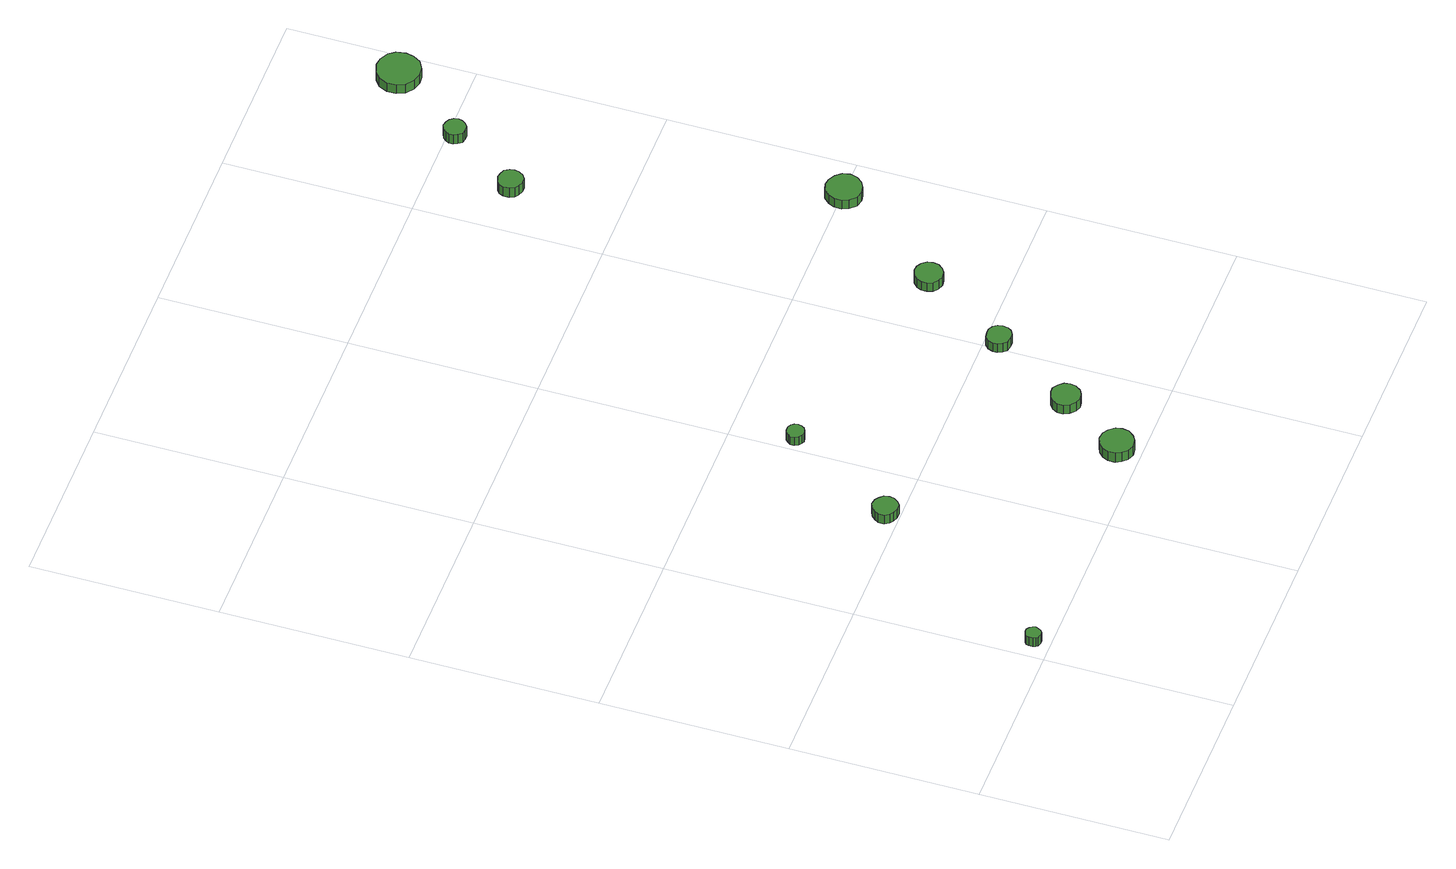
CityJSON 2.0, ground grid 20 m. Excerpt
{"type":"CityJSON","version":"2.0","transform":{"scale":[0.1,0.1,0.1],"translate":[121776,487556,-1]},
"CityObjects":{
"tree1":{"type":"SolitaryVegetationObject","attributes":{"function":"something"},"geometry":[{"type":"MultiSurface","lod":"1","boundaries":[[[0,1,2,3,4,5,6,7,8,9,10,11,12,13,14]],[[15,16,17,18,19,20,21,22,23,24,25,26,27,28,29]],[[0,29,28,1]],[[1,28,27,2]],[[2,27,26,3]],[[3,26,25,4]],[[4,25,24,5]],[[5,24,23,6]],[[6,23,22,7]],[[7,22,21,8]],[[8,21,20,9]],[[9,20,19,10]],[[10,19,18,11]],[[11,18,17,12]],[[12,17,16,13]],[[13,16,15,14]],[[14,15,29,0]]]}]},
"tree2":{"type":"SolitaryVegetationObject","attributes":{"function":"something"},"geometry":[{"type":"MultiSurface","lod":"1","boundaries":[[[30,31,32,33,34,35,36,37,38,39,40,41,42,43,44]],[[45,46,47,48,49,50,51,52,53,54,55,56,57,58,59]],[[30,59,58,31]],[[31,58,57,32]],[[32,57,56,33]],[[33,56,55,34]],[[34,55,54,35]],[[35,54,53,36]],[[36,53,52,37]],[[37,52,51,38]],[[38,51,50,39]],[[39,50,49,40]],[[40,49,48,41]],[[41,48,47,42]],[[42,47,46,43]],[[43,46,45,44]],[[44,45,59,30]]]}]},
"tree3":{"type":"SolitaryVegetationObject","attributes":{"function":"something"},"geometry":[{"type":"MultiSurface","lod":"1","boundaries":[[[60,61,62,63,64,65,66,67,68,69,70,71,72,73,74]],[[75,76,77,78,79,80,81,82,83,84,85,86,87,88,89]],[[60,89,88,61]],[[61,88,87,62]],[[62,87,86,63]],[[63,86,85,64]],[[64,85,84,65]],[[65,84,83,66]],[[66,83,82,67]],[[67,82,81,68]],[[68,81,80,69]],[[69,80,79,70]],[[70,79,78,71]],[[71,78,77,72]],[[72,77,76,73]],[[73,76,75,74]],[[74,75,89,60]]]}]},
"tree4":{"type":"SolitaryVegetationObject","attributes":{"function":"something"},"geometry":[{"type":"MultiSurface","lod":"1","boundaries":[[[90,91,92,93,94,95,96,97,98,99,100,101,102,103,104]],[[105,106,107,108,109,110,111,112,113,114,115,116,117,118,119]],[[90,119,118,91]],[[91,118,117,92]],[[92,117,116,93]],[[93,116,115,94]],[[94,115,114,95]],[[95,114,113,96]],[[96,113,112,97]],[[97,112,111,98]],[[98,111,110,99]],[[99,110,109,100]],[[100,109,108,101]],[[101,108,107,102]],[[102,107,106,103]],[[103,106,105,104]],[[104,105,119,90]]]}]},
"tree5":{"type":"SolitaryVegetationObject","attributes":{"function":"something"},"geometry":[{"type":"MultiSurface","lod":"1","boundaries":[[[120,121,122,123,124,125,126,127,128,129,130,131,132,133,134]],[[135,136,137,138,139,140,141,142,143,144,145,146,147,148,149]],[[120,149,148,121]],[[121,148,147,122]],[[122,147,146,123]],[[123,146,145,124]],[[124,145,144,125]],[[125,144,143,126]],[[126,143,142,127]],[[127,142,141,128]],[[128,141,140,129]],[[129,140,139,130]],[[130,139,138,131]],[[131,138,137,132]],[[132,137,136,133]],[[133,136,135,134]],[[134,135,149,120]]]}]},
"tree6":{"type":"SolitaryVegetationObject","attributes":{"function":"something"},"geometry":[{"type":"MultiSurface","lod":"1","boundaries":[[[150,151,152,153,154,155,156,157,158,159,160,161,162,163,164]],[[165,166,167,168,169,170,171,172,173,174,175,176,177,178,179]],[[150,179,178,151]],[[151,178,177,152]],[[152,177,176,153]],[[153,176,175,154]],[[154,175,174,155]],[[155,174,173,156]],[[156,173,172,157]],[[157,172,171,158]],[[158,171,170,159]],[[159,170,169,160]],[[160,169,168,161]],[[161,168,167,162]],[[162,167,166,163]],[[163,166,165,164]],[[164,165,179,150]]]}]},
"tree7":{"type":"SolitaryVegetationObject","attributes":{"function":"something"},"geometry":[{"type":"MultiSurface","lod":"1","boundaries":[[[180,181,182,183,184,185,186,187,188,189,190,191,192,193,194]],[[195,196,197,198,199,200,201,202,203,204,205,206,207,208,209]],[[180,209,208,181]],[[181,208,207,182]],[[182,207,206,183]],[[183,206,205,184]],[[184,205,204,185]],[[185,204,203,186]],[[186,203,202,187]],[[187,202,201,188]],[[188,201,200,189]],[[189,200,199,190]],[[190,199,198,191]],[[191,198,197,192]],[[192,197,196,193]],[[193,196,195,194]],[[194,195,209,180]]]}]},
"tree8":{"type":"SolitaryVegetationObject","attributes":{"function":"something"},"geometry":[{"type":"MultiSurface","lod":"1","boundaries":[[[210,211,212,213,214,215,216,217,218,219,220,221,222,223,224]],[[225,226,227,228,229,230,231,232,233,234,235,236,237,238,239]],[[210,239,238,211]],[[211,238,237,212]],[[212,237,236,213]],[[213,236,235,214]],[[214,235,234,215]],[[215,234,233,216]],[[216,233,232,217]],[[217,232,231,218]],[[218,231,230,219]],[[219,230,229,220]],[[220,229,228,221]],[[221,228,227,222]],[[222,227,226,223]],[[223,226,225,224]],[[224,225,239,210]]]}]},
"tree9":{"type":"SolitaryVegetationObject","attributes":{"function":"something"},"geometry":[{"type":"MultiSurface","lod":"1","boundaries":[[[240,241,242,243,244,245,246,247,248,249,250,251,252,253,254]],[[255,256,257,258,259,260,261,262,263,264,265,266,267,268,269]],[[240,269,268,241]],[[241,268,267,242]],[[242,267,266,243]],[[243,266,265,244]],[[244,265,264,245]],[[245,264,263,246]],[[246,263,262,247]],[[247,262,261,248]],[[248,261,260,249]],[[249,260,259,250]],[[250,259,258,251]],[[251,258,257,252]],[[252,257,256,253]],[[253,256,255,254]],[[254,255,269,240]]]}]},
"tree10":{"type":"SolitaryVegetationObject","attributes":{"function":"something"},"geometry":[{"type":"MultiSurface","lod":"1","boundaries":[[[270,271,272,273,274,275,276,277,278,279,280,281,282,283,284]],[[285,286,287,288,289,290,291,292,293,294,295,296,297,298,299]],[[270,299,298,271]],[[271,298,297,272]],[[272,297,296,273]],[[273,296,295,274]],[[274,295,294,275]],[[275,294,293,276]],[[276,293,292,277]],[[277,292,291,278]],[[278,291,290,279]],[[279,290,289,280]],[[280,289,288,281]],[[281,288,287,282]],[[282,287,286,283]],[[283,286,285,284]],[[284,285,299,270]]]}]},
"tree11":{"type":"SolitaryVegetationObject","attributes":{"function":"something"},"geometry":[{"type":"MultiSurface","lod":"1","boundaries":[[[300,301,302,303,304,305,306,307,308,309,310,311,312,313,314]],[[315,316,317,318,319,320,321,322,323,324,325,326,327,328,329]],[[300,329,328,301]],[[301,328,327,302]],[[302,327,326,303]],[[303,326,325,304]],[[304,325,324,305]],[[305,324,323,306]],[[306,323,322,307]],[[307,322,321,308]],[[308,321,320,309]],[[309,320,319,310]],[[310,319,318,311]],[[311,318,317,312]],[[312,317,316,313]],[[313,316,315,314]],[[314,315,329,300]]]}]}
},
"vertices":[
[26,17,23],[25,20,23],[23,23,23],[20,25,23],[17,25,23],[13,24,23],[11,22,23],[10,19,23],[10,15,23],[11,12,23],[13,10,23],[17,9,23],[20,9,23],[23,11,23],[25,14,23],[25,14,11],[23,11,11],[20,9,11],[17,9,11],[13,10,11],[11,12,11],[10,15,11],[10,19,11],[11,22,11],[13,24,11],[17,25,11],[20,25,11],[23,23,11],[25,20,11],[26,17,11],
[157,215,19],[156,221,19],[152,225,19],[148,228,19],[142,229,19],[137,227,19],[133,223,19],[130,218,19],[130,212,19],[133,207,19],[137,204,19],[142,202,19],[148,202,19],[152,205,19],[156,210,19],[156,210,7],[152,205,7],[148,202,7],[142,202,7],[137,204,7],[133,207,7],[130,212,7],[130,218,7],[133,223,7],[137,227,7],[142,229,7],[148,228,7],[152,225,7],[156,221,7],[157,215,7],
[322,26,19],[321,33,19],[316,39,19],[310,43,19],[302,44,19],[295,41,19],[290,36,19],[287,30,19],[287,22,19],[290,16,19],[295,11,19],[302,8,19],[310,9,19],[316,13,19],[321,19,19],[321,19,6],[316,13,6],[310,9,6],[302,8,6],[295,11,6],[290,16,6],[287,22,6],[287,30,6],[290,36,6],[295,41,6],[302,44,6],[310,43,6],[316,39,6],[321,33,6],[322,26,6],
[224,334,19],[223,338,19],[221,341,19],[217,343,19],[213,343,19],[210,342,19],[207,339,19],[205,336,19],[205,332,19],[207,328,19],[210,326,19],[213,324,19],[217,325,19],[221,327,19],[223,330,19],[223,330,8],[221,327,8],[217,325,8],[213,324,8],[210,326,8],[207,328,8],[205,332,8],[205,336,8],[207,339,8],[210,342,8],[213,343,8],[217,343,8],[221,341,8],[223,338,8],[224,334,8],
[366,96,18],[365,102,18],[361,107,18],[355,111,18],[349,111,18],[343,109,18],[338,105,18],[335,99,18],[335,93,18],[338,87,18],[343,82,18],[349,80,18],[355,81,18],[361,84,18],[365,90,18],[365,90,6],[361,84,6],[355,81,6],[349,80,6],[343,82,6],[338,87,6],[335,93,6],[335,99,6],[338,105,6],[343,109,6],[349,111,6],[355,111,6],[361,107,6],[365,102,6],[366,96,6],
[422,186,18],[421,191,18],[418,195,18],[413,198,18],[408,198,18],[402,197,18],[398,193,18],[396,188,18],[396,183,18],[398,178,18],[402,174,18],[408,173,18],[413,173,18],[418,176,18],[421,180,18],[421,180,6],[418,176,6],[413,173,6],[408,173,6],[402,174,6],[398,178,6],[396,183,6],[396,188,6],[398,193,6],[402,197,6],[408,198,6],[413,198,6],[418,195,6],[421,191,6],[422,186,6],
[484,280,18],[483,286,18],[479,291,18],[474,294,18],[468,295,18],[462,293,18],[457,288,18],[455,283,18],[455,277,18],[457,271,18],[462,267,18],[468,265,18],[474,266,18],[479,269,18],[483,274,18],[483,274,6],[479,269,6],[474,266,6],[468,265,6],[462,267,6],[457,271,6],[455,277,6],[455,283,6],[457,288,6],[462,293,6],[468,295,6],[474,294,6],[479,291,6],[483,286,6],[484,280,6],
[568,396,26],[566,404,26],[561,410,26],[554,414,26],[547,415,26],[539,413,26],[533,407,26],[530,400,26],[530,392,26],[533,385,26],[539,379,26],[547,377,26],[554,378,26],[561,382,26],[566,388,26],[566,388,14],[561,382,14],[554,378,14],[547,377,14],[539,379,14],[533,385,14],[530,392,14],[530,400,14],[533,407,14],[539,413,14],[547,415,14],[554,414,14],[561,410,14],[566,404,14],[568,396,14],
[467,715,25],[466,720,25],[463,725,25],[458,727,25],[453,728,25],[447,726,25],[443,723,25],[441,718,25],[441,712,25],[443,707,25],[447,704,25],[453,702,25],[458,702,25],[463,705,25],[466,710,25],[466,710,12],[463,705,12],[458,702,12],[453,702,12],[447,704,12],[443,707,12],[441,712,12],[441,718,12],[443,723,12],[447,726,12],[453,728,12],[458,727,12],[463,725,12],[466,720,12],[467,715,12],
[521,792,21],[520,797,21],[517,801,21],[513,803,21],[508,804,21],[503,802,21],[500,799,21],[498,795,21],[498,790,21],[500,786,21],[503,782,21],[508,781,21],[513,781,21],[517,784,21],[520,788,21],[520,788,8],[517,784,8],[513,781,8],[508,781,8],[503,782,8],[500,786,8],[498,790,8],[498,795,8],[500,799,8],[503,802,8],[508,804,8],[513,803,8],[517,801,8],[520,797,8],[521,792,8],
[593,872,20],[591,882,20],[586,889,20],[577,894,20],[568,895,20],[559,892,20],[551,886,20],[547,877,20],[547,867,20],[551,858,20],[559,852,20],[568,849,20],[577,850,20],[586,855,20],[591,863,20],[591,863,8],[586,855,8],[577,850,8],[568,849,8],[559,852,8],[551,858,8],[547,867,8],[547,877,8],[551,886,8],[559,892,8],[568,895,8],[577,894,8],[586,889,8],[591,882,8],[593,872,8]
]}
